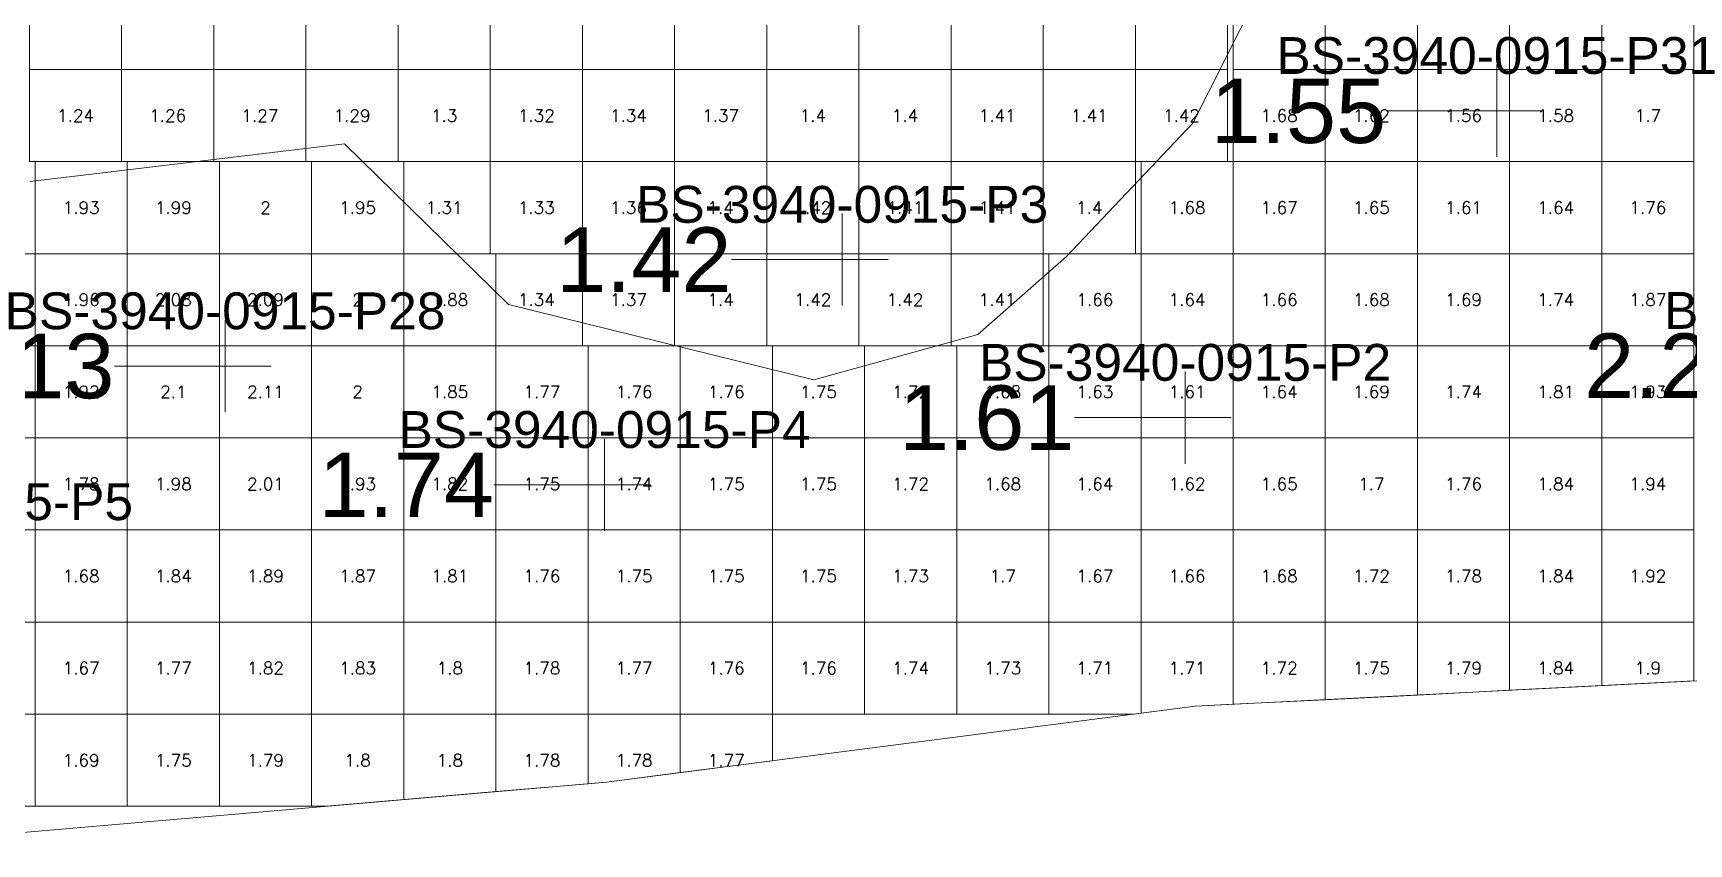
# Model space of a CAD drawing. Header units: inches. Extents: x 470001 to 470123, y 4349638 to 4349734.
# Drawn here: x 470048.66 to 470066.62, y 4349638.11 to 4349646.91 of the extents above; entities that cross this region are included whole.
import ezdxf
from ezdxf.enums import TextEntityAlignment as Align

# ---------------------------------------------------------------- set-up
doc = ezdxf.new("R2010")
doc.units = ezdxf.units.IN
doc.header["$MEASUREMENT"] = 0
for name, color, linetype, lineweight in [('点', 7, 'Continuous', 0), ('爆区方格网', 7, 'Continuous', 0), ('线条', 7, 'Continuous', 0), ('钻孔', 7, 'Continuous', 0)]:
    doc.layers.add(name, color=color, linetype=linetype, lineweight=lineweight)
doc.styles.add('3dmine_textStyle_1', font='txt.shx', dxfattribs={"height": 1, "bigfont": 'gbcbig.shx'})
doc.styles.add('3dmine_textStyle_2', font='arial.ttf', dxfattribs={"height": 1})

msp = doc.modelspace()

# ---------------------------------------------------------------- hatches: boundary and pattern name
at = {"layer": '钻孔', "linetype": 'Continuous', "lineweight": 0, "true_color": 0xff0000, "extrusion": (0, 1, 0)}
for points in [[(-470065.54, 3930.067), (-470064.54, 3930.067), (-470064.54, 3941.067), (-470065.54, 3941.067)], [(-470051.741, 3929.696), (-470050.741, 3929.696), (-470050.741, 3940.696), (-470051.741, 3940.696)], [(-470062.158, 3930.193), (-470061.158, 3930.193), (-470061.158, 3941.193), (-470062.158, 3941.193)], [(-470055.859, 3929.853), (-470054.859, 3929.853), (-470054.859, 3940.853), (-470055.859, 3940.853)]]:
    msp.add_hatch(color=1, dxfattribs=at).paths.add_polyline_path(points, flags=0)
at = {"layer": '钻孔', "linetype": 'Continuous', "lineweight": 0, "true_color": 0x0000ff, "extrusion": (0, 1, 0)}
msp.add_hatch(color=5, dxfattribs=at).paths.add_polyline_path([(-470058.437, 3929.918), (-470057.437, 3929.918), (-470057.437, 3940.918), (-470058.437, 3940.918)], flags=0)

# ---------------------------------------------------------------- linework, layer by layer
at = {"color": 7, "linetype": 'Continuous', "lineweight": 0}
for points, elevation in [([(470047.117, 4349638.106), (470054.879, 4349638.777), (470061.268, 4349639.601), (470068.933, 4349639.99), (470072.867, 4349640.331), (470073.547, 4349643.49), (470075.928, 4349647.622), (470077.249, 4349652.237), (470076.521, 4349660.129), (470076.183, 4349663.27), (470072.137, 4349662.937), (470066.788, 4349662.272), (470067.495, 4349658.791), (470066.204, 4349656.669), (470063.283, 4349656.008), (470060.964, 4349655.726), (470057.087, 4349654.869), (470055.414, 4349656.646), (470054.192, 4349658.942), (470053.816, 4349660.878), (470048.386, 4349659.836), (470049.125, 4349655.871)], 3935.364), ([(470045.45, 4349652.937), (470049.125, 4349655.871), (470052.312, 4349651.762), (470055.296, 4349650.011), (470059.268, 4349651.538), (470067.525, 4349652.661), (470068.988, 4349652.36), (470070.251, 4349650.304), (470069.526, 4349649.115), (470066.875, 4349647.997), (470062.274, 4349647.979), (470061.243, 4349645.934), (470059.872, 4349644.483), (470058.91, 4349643.639), (470057.131, 4349643.145), (470053.818, 4349643.965), (470052.039, 4349645.708), (470048.627, 4349645.298)], 3935.363), ([(470049.125, 4349655.871), (470050.741, 4349653.716), (470052.312, 4349651.762), (470055.296, 4349650.011), (470059.268, 4349651.538), (470062.645, 4349651.953), (470067.525, 4349652.661), (470068.988, 4349652.36), (470070.251, 4349650.304), (470069.526, 4349649.115), (470066.875, 4349647.997), (470062.274, 4349647.979), (470061.243, 4349645.934), (470059.872, 4349644.483), (470058.91, 4349643.639), (470057.131, 4349643.145), (470053.818, 4349643.965), (470052.039, 4349645.708), (470048.627, 4349645.298)], 3935.364)]:
    msp.add_lwpolyline(points, dxfattribs=dict(at, elevation=elevation))
at = {"layer": '点', "color": 138, "linetype": 'Continuous', "lineweight": 0, "true_color": 0x004c4c}
for points, elevation in [([(470064.54, 4349645.567), (470064.54, 4349646.567)], 3941.067), ([(470065.04, 4349646.067), (470064.04, 4349646.067)], 3941.067), ([(470057.437, 4349643.951), (470057.437, 4349644.951)], 3940.918), ([(470057.937, 4349644.451), (470056.937, 4349644.451)], 3940.918), ([(470050.741, 4349642.795), (470050.741, 4349643.795)], 3940.696), ([(470051.241, 4349643.295), (470050.241, 4349643.295)], 3940.696), ([(470061.158, 4349642.235), (470061.158, 4349643.235)], 3941.193), ([(470061.658, 4349642.735), (470060.658, 4349642.735)], 3941.193), ([(470054.859, 4349641.506), (470054.859, 4349642.506)], 3940.853), ([(470055.359, 4349642.006), (470054.359, 4349642.006)], 3940.853)]:
    msp.add_lwpolyline(points, dxfattribs=dict(at, elevation=elevation))
at = {"layer": '爆区方格网', "color": 5, "linetype": 'Continuous', "lineweight": 0, "true_color": 0x0000ff, "elevation": 3940.213}
for points in [[(470049.619, 4349646.515), (470048.619, 4349646.515), (470048.619, 4349647.515), (470049.619, 4349647.515), (470049.619, 4349646.515)], [(470050.619, 4349646.515), (470049.619, 4349646.515), (470049.619, 4349647.515), (470050.619, 4349647.515), (470050.619, 4349646.515)], [(470051.619, 4349646.515), (470050.619, 4349646.515), (470050.619, 4349647.515), (470051.619, 4349647.515), (470051.619, 4349646.515)], [(470052.619, 4349646.515), (470051.619, 4349646.515), (470051.619, 4349647.515), (470052.619, 4349647.515), (470052.619, 4349646.515)], [(470053.619, 4349646.515), (470052.619, 4349646.515), (470052.619, 4349647.515), (470053.619, 4349647.515), (470053.619, 4349646.515)], [(470054.619, 4349646.515), (470053.619, 4349646.515), (470053.619, 4349647.515), (470054.619, 4349647.515), (470054.619, 4349646.515)], [(470055.619, 4349646.515), (470054.619, 4349646.515), (470054.619, 4349647.515), (470055.619, 4349647.515), (470055.619, 4349646.515)], [(470056.619, 4349646.515), (470055.619, 4349646.515), (470055.619, 4349647.515), (470056.619, 4349647.515), (470056.619, 4349646.515)], [(470057.619, 4349646.515), (470056.619, 4349646.515), (470056.619, 4349647.515), (470057.619, 4349647.515), (470057.619, 4349646.515)], [(470058.619, 4349646.515), (470057.619, 4349646.515), (470057.619, 4349647.515), (470058.619, 4349647.515), (470058.619, 4349646.515)], [(470059.619, 4349646.515), (470058.619, 4349646.515), (470058.619, 4349647.515), (470059.619, 4349647.515), (470059.619, 4349646.515)], [(470060.619, 4349646.515), (470059.619, 4349646.515), (470059.619, 4349647.515), (470060.619, 4349647.515), (470060.619, 4349646.515)], [(470061.619, 4349646.515), (470060.619, 4349646.515), (470060.619, 4349647.515), (470061.619, 4349647.515), (470061.619, 4349646.515)], [(470049.619, 4349645.515), (470048.619, 4349645.515), (470048.619, 4349646.515), (470049.619, 4349646.515), (470049.619, 4349645.515)], [(470050.619, 4349645.515), (470049.619, 4349645.515), (470049.619, 4349646.515), (470050.619, 4349646.515), (470050.619, 4349645.515)], [(470051.619, 4349645.515), (470050.619, 4349645.515), (470050.619, 4349646.515), (470051.619, 4349646.515), (470051.619, 4349645.515)], [(470052.619, 4349645.515), (470051.619, 4349645.515), (470051.619, 4349646.515), (470052.619, 4349646.515), (470052.619, 4349645.515)], [(470053.619, 4349645.515), (470052.619, 4349645.515), (470052.619, 4349646.515), (470053.619, 4349646.515), (470053.619, 4349645.515)], [(470054.619, 4349645.515), (470053.619, 4349645.515), (470053.619, 4349646.515), (470054.619, 4349646.515), (470054.619, 4349645.515)], [(470055.619, 4349645.515), (470054.619, 4349645.515), (470054.619, 4349646.515), (470055.619, 4349646.515), (470055.619, 4349645.515)], [(470056.619, 4349645.515), (470055.619, 4349645.515), (470055.619, 4349646.515), (470056.619, 4349646.515), (470056.619, 4349645.515)], [(470057.619, 4349645.515), (470056.619, 4349645.515), (470056.619, 4349646.515), (470057.619, 4349646.515), (470057.619, 4349645.515)], [(470058.619, 4349645.515), (470057.619, 4349645.515), (470057.619, 4349646.515), (470058.619, 4349646.515), (470058.619, 4349645.515)], [(470059.619, 4349645.515), (470058.619, 4349645.515), (470058.619, 4349646.515), (470059.619, 4349646.515), (470059.619, 4349645.515)], [(470060.619, 4349645.515), (470059.619, 4349645.515), (470059.619, 4349646.515), (470060.619, 4349646.515), (470060.619, 4349645.515)], [(470061.619, 4349645.515), (470060.619, 4349645.515), (470060.619, 4349646.515), (470061.619, 4349646.515), (470061.619, 4349645.515)], [(470053.619, 4349644.515), (470052.68, 4349644.515), (470052.68, 4349645.515), (470053.619, 4349645.515), (470053.619, 4349644.515)], [(470054.619, 4349644.515), (470053.619, 4349644.515), (470053.619, 4349645.515), (470054.619, 4349645.515), (470054.619, 4349644.515)], [(470055.619, 4349644.515), (470054.619, 4349644.515), (470054.619, 4349645.515), (470055.619, 4349645.515), (470055.619, 4349644.515)], [(470056.619, 4349644.515), (470055.619, 4349644.515), (470055.619, 4349645.515), (470056.619, 4349645.515), (470056.619, 4349644.515)], [(470057.619, 4349644.515), (470056.619, 4349644.515), (470056.619, 4349645.515), (470057.619, 4349645.515), (470057.619, 4349644.515)], [(470058.619, 4349644.515), (470057.619, 4349644.515), (470057.619, 4349645.515), (470058.619, 4349645.515), (470058.619, 4349644.515)], [(470059.619, 4349644.515), (470058.619, 4349644.515), (470058.619, 4349645.515), (470059.619, 4349645.515), (470059.619, 4349644.515)], [(470060.619, 4349644.515), (470059.619, 4349644.515), (470059.619, 4349645.515), (470060.619, 4349645.515), (470060.619, 4349644.515)], [(470054.619, 4349643.515), (470053.68, 4349643.515), (470053.68, 4349644.515), (470054.619, 4349644.515), (470054.619, 4349643.515)], [(470055.619, 4349643.515), (470054.619, 4349643.515), (470054.619, 4349644.515), (470055.619, 4349644.515), (470055.619, 4349643.515)], [(470056.619, 4349643.515), (470055.619, 4349643.515), (470055.619, 4349644.515), (470056.619, 4349644.515), (470056.619, 4349643.515)], [(470057.619, 4349643.515), (470056.619, 4349643.515), (470056.619, 4349644.515), (470057.619, 4349644.515), (470057.619, 4349643.515)], [(470058.619, 4349643.515), (470057.619, 4349643.515), (470057.619, 4349644.515), (470058.619, 4349644.515), (470058.619, 4349643.515)], [(470059.619, 4349643.515), (470058.619, 4349643.515), (470058.619, 4349644.515), (470059.619, 4349644.515), (470059.619, 4349643.515)]]:
    msp.add_lwpolyline(points, dxfattribs=at)
at = {"layer": '爆区方格网', "color": 1, "linetype": 'Continuous', "lineweight": 0, "true_color": 0xff0000, "elevation": 3940.68}
for points in [[(470062.68, 4349646.515), (470061.68, 4349646.515), (470061.68, 4349647.515), (470062.68, 4349647.515), (470062.68, 4349646.515)], [(470063.68, 4349646.515), (470062.68, 4349646.515), (470062.68, 4349647.515), (470063.68, 4349647.515), (470063.68, 4349646.515)], [(470064.68, 4349646.515), (470063.68, 4349646.515), (470063.68, 4349647.515), (470064.68, 4349647.515), (470064.68, 4349646.515)], [(470065.68, 4349646.515), (470064.68, 4349646.515), (470064.68, 4349647.515), (470065.68, 4349647.515), (470065.68, 4349646.515)], [(470066.68, 4349646.515), (470065.68, 4349646.515), (470065.68, 4349647.515), (470066.68, 4349647.515), (470066.68, 4349646.515)], [(470062.68, 4349645.515), (470061.68, 4349645.515), (470061.68, 4349646.515), (470062.68, 4349646.515), (470062.68, 4349645.515)], [(470063.68, 4349645.515), (470062.68, 4349645.515), (470062.68, 4349646.515), (470063.68, 4349646.515), (470063.68, 4349645.515)], [(470064.68, 4349645.515), (470063.68, 4349645.515), (470063.68, 4349646.515), (470064.68, 4349646.515), (470064.68, 4349645.515)], [(470065.68, 4349645.515), (470064.68, 4349645.515), (470064.68, 4349646.515), (470065.68, 4349646.515), (470065.68, 4349645.515)], [(470066.68, 4349645.515), (470065.68, 4349645.515), (470065.68, 4349646.515), (470066.68, 4349646.515), (470066.68, 4349645.515)], [(470049.68, 4349644.515), (470048.68, 4349644.515), (470048.68, 4349645.515), (470049.68, 4349645.515), (470049.68, 4349644.515)], [(470050.68, 4349644.515), (470049.68, 4349644.515), (470049.68, 4349645.515), (470050.68, 4349645.515), (470050.68, 4349644.515)], [(470051.68, 4349644.515), (470050.68, 4349644.515), (470050.68, 4349645.515), (470051.68, 4349645.515), (470051.68, 4349644.515)], [(470052.68, 4349644.515), (470051.68, 4349644.515), (470051.68, 4349645.515), (470052.68, 4349645.515), (470052.68, 4349644.515)], [(470061.68, 4349644.515), (470060.68, 4349644.515), (470060.68, 4349645.515), (470061.68, 4349645.515), (470061.68, 4349644.515)], [(470062.68, 4349644.515), (470061.68, 4349644.515), (470061.68, 4349645.515), (470062.68, 4349645.515), (470062.68, 4349644.515)], [(470063.68, 4349644.515), (470062.68, 4349644.515), (470062.68, 4349645.515), (470063.68, 4349645.515), (470063.68, 4349644.515)], [(470064.68, 4349644.515), (470063.68, 4349644.515), (470063.68, 4349645.515), (470064.68, 4349645.515), (470064.68, 4349644.515)], [(470065.68, 4349644.515), (470064.68, 4349644.515), (470064.68, 4349645.515), (470065.68, 4349645.515), (470065.68, 4349644.515)], [(470066.68, 4349644.515), (470065.68, 4349644.515), (470065.68, 4349645.515), (470066.68, 4349645.515), (470066.68, 4349644.515)], [(470048.68, 4349643.515), (470047.68, 4349643.515), (470047.68, 4349644.515), (470048.68, 4349644.515), (470048.68, 4349643.515)], [(470049.68, 4349643.515), (470048.68, 4349643.515), (470048.68, 4349644.515), (470049.68, 4349644.515), (470049.68, 4349643.515)], [(470050.68, 4349643.515), (470049.68, 4349643.515), (470049.68, 4349644.515), (470050.68, 4349644.515), (470050.68, 4349643.515)], [(470051.68, 4349643.515), (470050.68, 4349643.515), (470050.68, 4349644.515), (470051.68, 4349644.515), (470051.68, 4349643.515)], [(470052.68, 4349643.515), (470051.68, 4349643.515), (470051.68, 4349644.515), (470052.68, 4349644.515), (470052.68, 4349643.515)], [(470053.68, 4349643.515), (470052.68, 4349643.515), (470052.68, 4349644.515), (470053.68, 4349644.515), (470053.68, 4349643.515)], [(470060.68, 4349643.515), (470059.68, 4349643.515), (470059.68, 4349644.515), (470060.68, 4349644.515), (470060.68, 4349643.515)], [(470061.68, 4349643.515), (470060.68, 4349643.515), (470060.68, 4349644.515), (470061.68, 4349644.515), (470061.68, 4349643.515)], [(470062.68, 4349643.515), (470061.68, 4349643.515), (470061.68, 4349644.515), (470062.68, 4349644.515), (470062.68, 4349643.515)], [(470063.68, 4349643.515), (470062.68, 4349643.515), (470062.68, 4349644.515), (470063.68, 4349644.515), (470063.68, 4349643.515)], [(470064.68, 4349643.515), (470063.68, 4349643.515), (470063.68, 4349644.515), (470064.68, 4349644.515), (470064.68, 4349643.515)], [(470065.68, 4349643.515), (470064.68, 4349643.515), (470064.68, 4349644.515), (470065.68, 4349644.515), (470065.68, 4349643.515)], [(470066.68, 4349643.515), (470065.68, 4349643.515), (470065.68, 4349644.515), (470066.68, 4349644.515), (470066.68, 4349643.515)], [(470048.68, 4349642.515), (470047.68, 4349642.515), (470047.68, 4349643.515), (470048.68, 4349643.515), (470048.68, 4349642.515)], [(470049.68, 4349642.515), (470048.68, 4349642.515), (470048.68, 4349643.515), (470049.68, 4349643.515), (470049.68, 4349642.515)], [(470050.68, 4349642.515), (470049.68, 4349642.515), (470049.68, 4349643.515), (470050.68, 4349643.515), (470050.68, 4349642.515)], [(470051.68, 4349642.515), (470050.68, 4349642.515), (470050.68, 4349643.515), (470051.68, 4349643.515), (470051.68, 4349642.515)], [(470052.68, 4349642.515), (470051.68, 4349642.515), (470051.68, 4349643.515), (470052.68, 4349643.515), (470052.68, 4349642.515)], [(470053.68, 4349642.515), (470052.68, 4349642.515), (470052.68, 4349643.515), (470053.68, 4349643.515), (470053.68, 4349642.515)], [(470054.68, 4349642.515), (470053.68, 4349642.515), (470053.68, 4349643.515), (470054.68, 4349643.515), (470054.68, 4349642.515)], [(470055.68, 4349642.515), (470054.68, 4349642.515), (470054.68, 4349643.515), (470055.68, 4349643.515), (470055.68, 4349642.515)], [(470056.68, 4349642.515), (470055.68, 4349642.515), (470055.68, 4349643.515), (470056.68, 4349643.515), (470056.68, 4349642.515)], [(470057.68, 4349642.515), (470056.68, 4349642.515), (470056.68, 4349643.515), (470057.68, 4349643.515), (470057.68, 4349642.515)], [(470058.68, 4349642.515), (470057.68, 4349642.515), (470057.68, 4349643.515), (470058.68, 4349643.515), (470058.68, 4349642.515)], [(470059.68, 4349642.515), (470058.68, 4349642.515), (470058.68, 4349643.515), (470059.68, 4349643.515), (470059.68, 4349642.515)], [(470060.68, 4349642.515), (470059.68, 4349642.515), (470059.68, 4349643.515), (470060.68, 4349643.515), (470060.68, 4349642.515)], [(470061.68, 4349642.515), (470060.68, 4349642.515), (470060.68, 4349643.515), (470061.68, 4349643.515), (470061.68, 4349642.515)], [(470062.68, 4349642.515), (470061.68, 4349642.515), (470061.68, 4349643.515), (470062.68, 4349643.515), (470062.68, 4349642.515)], [(470063.68, 4349642.515), (470062.68, 4349642.515), (470062.68, 4349643.515), (470063.68, 4349643.515), (470063.68, 4349642.515)], [(470064.68, 4349642.515), (470063.68, 4349642.515), (470063.68, 4349643.515), (470064.68, 4349643.515), (470064.68, 4349642.515)], [(470065.68, 4349642.515), (470064.68, 4349642.515), (470064.68, 4349643.515), (470065.68, 4349643.515), (470065.68, 4349642.515)], [(470066.68, 4349642.515), (470065.68, 4349642.515), (470065.68, 4349643.515), (470066.68, 4349643.515), (470066.68, 4349642.515)], [(470048.68, 4349641.515), (470047.68, 4349641.515), (470047.68, 4349642.515), (470048.68, 4349642.515), (470048.68, 4349641.515)], [(470049.68, 4349641.515), (470048.68, 4349641.515), (470048.68, 4349642.515), (470049.68, 4349642.515), (470049.68, 4349641.515)], [(470050.68, 4349641.515), (470049.68, 4349641.515), (470049.68, 4349642.515), (470050.68, 4349642.515), (470050.68, 4349641.515)], [(470051.68, 4349641.515), (470050.68, 4349641.515), (470050.68, 4349642.515), (470051.68, 4349642.515), (470051.68, 4349641.515)], [(470052.68, 4349641.515), (470051.68, 4349641.515), (470051.68, 4349642.515), (470052.68, 4349642.515), (470052.68, 4349641.515)], [(470053.68, 4349641.515), (470052.68, 4349641.515), (470052.68, 4349642.515), (470053.68, 4349642.515), (470053.68, 4349641.515)], [(470054.68, 4349641.515), (470053.68, 4349641.515), (470053.68, 4349642.515), (470054.68, 4349642.515), (470054.68, 4349641.515)], [(470055.68, 4349641.515), (470054.68, 4349641.515), (470054.68, 4349642.515), (470055.68, 4349642.515), (470055.68, 4349641.515)], [(470056.68, 4349641.515), (470055.68, 4349641.515), (470055.68, 4349642.515), (470056.68, 4349642.515), (470056.68, 4349641.515)], [(470057.68, 4349641.515), (470056.68, 4349641.515), (470056.68, 4349642.515), (470057.68, 4349642.515), (470057.68, 4349641.515)], [(470058.68, 4349641.515), (470057.68, 4349641.515), (470057.68, 4349642.515), (470058.68, 4349642.515), (470058.68, 4349641.515)], [(470059.68, 4349641.515), (470058.68, 4349641.515), (470058.68, 4349642.515), (470059.68, 4349642.515), (470059.68, 4349641.515)], [(470060.68, 4349641.515), (470059.68, 4349641.515), (470059.68, 4349642.515), (470060.68, 4349642.515), (470060.68, 4349641.515)], [(470061.68, 4349641.515), (470060.68, 4349641.515), (470060.68, 4349642.515), (470061.68, 4349642.515), (470061.68, 4349641.515)], [(470062.68, 4349641.515), (470061.68, 4349641.515), (470061.68, 4349642.515), (470062.68, 4349642.515), (470062.68, 4349641.515)], [(470063.68, 4349641.515), (470062.68, 4349641.515), (470062.68, 4349642.515), (470063.68, 4349642.515), (470063.68, 4349641.515)], [(470064.68, 4349641.515), (470063.68, 4349641.515), (470063.68, 4349642.515), (470064.68, 4349642.515), (470064.68, 4349641.515)], [(470065.68, 4349641.515), (470064.68, 4349641.515), (470064.68, 4349642.515), (470065.68, 4349642.515), (470065.68, 4349641.515)], [(470066.68, 4349641.515), (470065.68, 4349641.515), (470065.68, 4349642.515), (470066.68, 4349642.515), (470066.68, 4349641.515)], [(470048.68, 4349640.515), (470047.68, 4349640.515), (470047.68, 4349641.515), (470048.68, 4349641.515), (470048.68, 4349640.515)], [(470049.68, 4349640.515), (470048.68, 4349640.515), (470048.68, 4349641.515), (470049.68, 4349641.515), (470049.68, 4349640.515)], [(470050.68, 4349640.515), (470049.68, 4349640.515), (470049.68, 4349641.515), (470050.68, 4349641.515), (470050.68, 4349640.515)], [(470051.68, 4349640.515), (470050.68, 4349640.515), (470050.68, 4349641.515), (470051.68, 4349641.515), (470051.68, 4349640.515)], [(470052.68, 4349640.515), (470051.68, 4349640.515), (470051.68, 4349641.515), (470052.68, 4349641.515), (470052.68, 4349640.515)], [(470053.68, 4349640.515), (470052.68, 4349640.515), (470052.68, 4349641.515), (470053.68, 4349641.515), (470053.68, 4349640.515)], [(470054.68, 4349640.515), (470053.68, 4349640.515), (470053.68, 4349641.515), (470054.68, 4349641.515), (470054.68, 4349640.515)], [(470055.68, 4349640.515), (470054.68, 4349640.515), (470054.68, 4349641.515), (470055.68, 4349641.515), (470055.68, 4349640.515)], [(470056.68, 4349640.515), (470055.68, 4349640.515), (470055.68, 4349641.515), (470056.68, 4349641.515), (470056.68, 4349640.515)], [(470057.68, 4349640.515), (470056.68, 4349640.515), (470056.68, 4349641.515), (470057.68, 4349641.515), (470057.68, 4349640.515)], [(470058.68, 4349640.515), (470057.68, 4349640.515), (470057.68, 4349641.515), (470058.68, 4349641.515), (470058.68, 4349640.515)], [(470059.68, 4349640.515), (470058.68, 4349640.515), (470058.68, 4349641.515), (470059.68, 4349641.515), (470059.68, 4349640.515)], [(470060.68, 4349640.515), (470059.68, 4349640.515), (470059.68, 4349641.515), (470060.68, 4349641.515), (470060.68, 4349640.515)], [(470061.68, 4349640.515), (470060.68, 4349640.515), (470060.68, 4349641.515), (470061.68, 4349641.515), (470061.68, 4349640.515)], [(470062.68, 4349640.515), (470061.68, 4349640.515), (470061.68, 4349641.515), (470062.68, 4349641.515), (470062.68, 4349640.515)], [(470063.68, 4349640.515), (470062.68, 4349640.515), (470062.68, 4349641.515), (470063.68, 4349641.515), (470063.68, 4349640.515)], [(470064.68, 4349640.515), (470063.68, 4349640.515), (470063.68, 4349641.515), (470064.68, 4349641.515), (470064.68, 4349640.515)], [(470065.68, 4349640.515), (470064.68, 4349640.515), (470064.68, 4349641.515), (470065.68, 4349641.515), (470065.68, 4349640.515)], [(470066.68, 4349640.515), (470065.68, 4349640.515), (470065.68, 4349641.515), (470066.68, 4349641.515), (470066.68, 4349640.515)], [(470048.68, 4349639.515), (470047.68, 4349639.515), (470047.68, 4349640.515), (470048.68, 4349640.515), (470048.68, 4349639.515)], [(470049.68, 4349639.515), (470048.68, 4349639.515), (470048.68, 4349640.515), (470049.68, 4349640.515), (470049.68, 4349639.515)], [(470050.68, 4349639.515), (470049.68, 4349639.515), (470049.68, 4349640.515), (470050.68, 4349640.515), (470050.68, 4349639.515)], [(470051.68, 4349639.515), (470050.68, 4349639.515), (470050.68, 4349640.515), (470051.68, 4349640.515), (470051.68, 4349639.515)], [(470052.68, 4349639.515), (470051.68, 4349639.515), (470051.68, 4349640.515), (470052.68, 4349640.515), (470052.68, 4349639.515)], [(470053.68, 4349639.515), (470052.68, 4349639.515), (470052.68, 4349640.515), (470053.68, 4349640.515), (470053.68, 4349639.515)], [(470054.68, 4349639.515), (470053.68, 4349639.515), (470053.68, 4349640.515), (470054.68, 4349640.515), (470054.68, 4349639.515)], [(470055.68, 4349639.515), (470054.68, 4349639.515), (470054.68, 4349640.515), (470055.68, 4349640.515), (470055.68, 4349639.515)], [(470056.68, 4349639.515), (470055.68, 4349639.515), (470055.68, 4349640.515), (470056.68, 4349640.515), (470056.68, 4349639.515)], [(470057.68, 4349639.515), (470056.68, 4349639.515), (470056.68, 4349640.515), (470057.68, 4349640.515), (470057.68, 4349639.515)], [(470058.68, 4349639.515), (470057.68, 4349639.515), (470057.68, 4349640.515), (470058.68, 4349640.515), (470058.68, 4349639.515)], [(470059.68, 4349639.515), (470058.68, 4349639.515), (470058.68, 4349640.515), (470059.68, 4349640.515), (470059.68, 4349639.515)], [(470060.68, 4349639.525), (470060.601, 4349639.515), (470059.68, 4349639.515), (470059.68, 4349640.515), (470060.68, 4349640.515), (470060.68, 4349639.525)], [(470061.68, 4349639.622), (470061.268, 4349639.601), (470060.68, 4349639.525), (470060.68, 4349640.515), (470061.68, 4349640.515), (470061.68, 4349639.622)], [(470062.68, 4349639.672), (470061.68, 4349639.622), (470061.68, 4349640.515), (470062.68, 4349640.515), (470062.68, 4349639.672)], [(470063.68, 4349639.723), (470062.68, 4349639.672), (470062.68, 4349640.515), (470063.68, 4349640.515), (470063.68, 4349639.723)], [(470064.68, 4349639.774), (470063.68, 4349639.723), (470063.68, 4349640.515), (470064.68, 4349640.515), (470064.68, 4349639.774)], [(470065.68, 4349639.825), (470064.68, 4349639.774), (470064.68, 4349640.515), (470065.68, 4349640.515), (470065.68, 4349639.825)], [(470066.68, 4349639.876), (470065.68, 4349639.825), (470065.68, 4349640.515), (470066.68, 4349640.515), (470066.68, 4349639.876)], [(470048.68, 4349638.515), (470047.68, 4349638.515), (470047.68, 4349639.515), (470048.68, 4349639.515), (470048.68, 4349638.515)], [(470049.68, 4349638.515), (470048.68, 4349638.515), (470048.68, 4349639.515), (470049.68, 4349639.515), (470049.68, 4349638.515)], [(470050.68, 4349638.515), (470049.68, 4349638.515), (470049.68, 4349639.515), (470050.68, 4349639.515), (470050.68, 4349638.515)], [(470051.68, 4349638.515), (470050.68, 4349638.515), (470050.68, 4349639.515), (470051.68, 4349639.515), (470051.68, 4349638.515)], [(470052.68, 4349638.587), (470051.84, 4349638.515), (470051.68, 4349638.515), (470051.68, 4349639.515), (470052.68, 4349639.515), (470052.68, 4349638.587)], [(470053.68, 4349638.674), (470052.68, 4349638.587), (470052.68, 4349639.515), (470053.68, 4349639.515), (470053.68, 4349638.674)], [(470054.68, 4349638.76), (470053.68, 4349638.674), (470053.68, 4349639.515), (470054.68, 4349639.515), (470054.68, 4349638.76)], [(470055.68, 4349638.881), (470054.879, 4349638.777), (470054.68, 4349638.76), (470054.68, 4349639.515), (470055.68, 4349639.515), (470055.68, 4349638.881)], [(470056.68, 4349639.009), (470055.68, 4349638.881), (470055.68, 4349639.515), (470056.68, 4349639.515), (470056.68, 4349639.009)]]:
    msp.add_lwpolyline(points, dxfattribs=at)
at = {"layer": '线条', "color": 138, "linetype": 'Continuous', "lineweight": 0, "true_color": 0x004c4c}
for points, elevation in [([(470064.54, 4349646.067), (470064.54, 4349646.067), (470064.54, 4349646.067)], 3941.067), ([(470057.437, 4349644.451), (470057.437, 4349644.451), (470057.437, 4349644.451)], 3940.918), ([(470050.741, 4349643.295), (470050.741, 4349643.295), (470050.741, 4349643.295)], 3940.696), ([(470061.158, 4349642.735), (470061.158, 4349642.735), (470061.158, 4349642.735)], 3941.193), ([(470054.859, 4349642.006), (470054.859, 4349642.006), (470054.859, 4349642.006)], 3940.853)]:
    msp.add_lwpolyline(points, dxfattribs=dict(at, elevation=elevation))
at = {"layer": '钻孔', "color": 1, "linetype": 'Continuous', "lineweight": 0, "true_color": 0xff0000}
for points, elevation in [([(470064.54, 4349646.067), (470063.34, 4349646.067)], 3941.067), ([(470064.54, 4349646.067), (470063.34, 4349646.067)], 3930.067), ([(470050.741, 4349643.295), (470049.541, 4349643.295)], 3940.696), ([(470050.741, 4349643.295), (470049.541, 4349643.295)], 3929.696), ([(470061.158, 4349642.735), (470059.958, 4349642.735)], 3941.193), ([(470061.158, 4349642.735), (470059.958, 4349642.735)], 3930.193), ([(470054.859, 4349642.006), (470053.659, 4349642.006)], 3940.853), ([(470054.859, 4349642.006), (470053.659, 4349642.006)], 3929.853)]:
    msp.add_lwpolyline(points, dxfattribs=dict(at, elevation=elevation))
at = {"layer": '钻孔', "color": 5, "linetype": 'Continuous', "lineweight": 0, "true_color": 0x0000ff}
for elevation in [3940.918, 3929.918]:
    msp.add_lwpolyline([(470057.437, 4349644.451), (470056.237, 4349644.451)], dxfattribs=dict(at, elevation=elevation))

# ---------------------------------------------------------------- texts
at = {"color": 5, "linetype": 'Continuous', "lineweight": 0, "true_color": 0x0000ff, "style": '3dmine_textStyle_1'}
for s, p in [('1.24', (470049.119, 4349646.015, 3940.213)), ('1.26', (470050.119, 4349646.015, 3940.213)), ('1.27', (470051.119, 4349646.015, 3940.213)), ('1.29', (470052.119, 4349646.015, 3940.213)), ('1.3', (470053.119, 4349646.015, 3940.213)), ('1.32', (470054.119, 4349646.015, 3940.213)), ('1.34', (470055.119, 4349646.015, 3940.213)), ('1.37', (470056.119, 4349646.015, 3940.213)), ('1.4', (470057.119, 4349646.015, 3940.213)), ('1.4', (470058.119, 4349646.015, 3940.213)), ('1.41', (470059.119, 4349646.015, 3940.213)), ('1.41', (470060.119, 4349646.015, 3940.213)), ('1.42', (470061.119, 4349646.015, 3940.213)), ('1.31', (470053.119, 4349645.015, 3940.213)), ('1.33', (470054.119, 4349645.015, 3940.213)), ('1.36', (470055.119, 4349645.015, 3940.213)), ('1.4', (470056.119, 4349645.015, 3940.213)), ('1.42', (470057.119, 4349645.015, 3940.213)), ('1.41', (470058.119, 4349645.015, 3940.213)), ('1.41', (470059.119, 4349645.015, 3940.213)), ('1.4', (470060.119, 4349645.015, 3940.213)), ('1.34', (470054.119, 4349644.015, 3940.213)), ('1.37', (470055.119, 4349644.015, 3940.213)), ('1.4', (470056.119, 4349644.015, 3940.213)), ('1.42', (470057.119, 4349644.015, 3940.213)), ('1.42', (470058.119, 4349644.015, 3940.213)), ('1.41', (470059.119, 4349644.015, 3940.213))]:
    msp.add_text(s, height=0.1333, dxfattribs=at).set_placement(p, align=Align.MIDDLE_CENTER)
at = {"color": 1, "linetype": 'Continuous', "lineweight": 0, "true_color": 0xff0000, "style": '3dmine_textStyle_1'}
for s, height, p in [('1.68', 0.1333, (470062.18, 4349646.015, 3940.68)), ('1.62', 0.1333, (470063.18, 4349646.015, 3940.68)), ('1.56', 0.1333, (470064.18, 4349646.015, 3940.68)), ('1.58', 0.1333, (470065.18, 4349646.015, 3940.68)), ('1.7', 0.1333, (470066.18, 4349646.015, 3940.68)), ('1.93', 0.1333, (470049.18, 4349645.015, 3940.68)), ('1.99', 0.1333, (470050.18, 4349645.015, 3940.68)), ('2', 0.133, (470051.18, 4349645.015, 3940.68)), ('1.95', 0.1333, (470052.18, 4349645.015, 3940.68)), ('1.68', 0.1333, (470061.18, 4349645.015, 3940.68)), ('1.67', 0.1333, (470062.18, 4349645.015, 3940.68)), ('1.65', 0.1333, (470063.18, 4349645.015, 3940.68)), ('1.61', 0.1333, (470064.18, 4349645.015, 3940.68)), ('1.64', 0.1333, (470065.18, 4349645.015, 3940.68)), ('1.76', 0.1333, (470066.18, 4349645.015, 3940.68)), ('1.96', 0.1333, (470049.18, 4349644.015, 3940.68)), ('2.08', 0.1333, (470050.18, 4349644.015, 3940.68)), ('2.09', 0.1333, (470051.18, 4349644.015, 3940.68)), ('2', 0.133, (470052.18, 4349644.015, 3940.68)), ('1.88', 0.1333, (470053.18, 4349644.015, 3940.68)), ('1.66', 0.1333, (470060.18, 4349644.015, 3940.68)), ('1.64', 0.1333, (470061.18, 4349644.015, 3940.68)), ('1.66', 0.1333, (470062.18, 4349644.015, 3940.68)), ('1.68', 0.1333, (470063.18, 4349644.015, 3940.68)), ('1.69', 0.1333, (470064.18, 4349644.015, 3940.68)), ('1.74', 0.1333, (470065.18, 4349644.015, 3940.68)), ('1.87', 0.1333, (470066.18, 4349644.015, 3940.68)), ('1.92', 0.1333, (470049.18, 4349643.015, 3940.68)), ('2.1', 0.1333, (470050.18, 4349643.015, 3940.68)), ('2.11', 0.1333, (470051.18, 4349643.015, 3940.68)), ('2', 0.133, (470052.18, 4349643.015, 3940.68)), ('1.85', 0.1333, (470053.18, 4349643.015, 3940.68)), ('1.77', 0.1333, (470054.18, 4349643.015, 3940.68)), ('1.76', 0.1333, (470055.18, 4349643.015, 3940.68)), ('1.76', 0.1333, (470056.18, 4349643.015, 3940.68)), ('1.75', 0.1333, (470057.18, 4349643.015, 3940.68)), ('1.72', 0.1333, (470058.18, 4349643.015, 3940.68)), ('1.68', 0.1333, (470059.18, 4349643.015, 3940.68)), ('1.63', 0.1333, (470060.18, 4349643.015, 3940.68)), ('1.61', 0.1333, (470061.18, 4349643.015, 3940.68)), ('1.64', 0.1333, (470062.18, 4349643.015, 3940.68)), ('1.69', 0.1333, (470063.18, 4349643.015, 3940.68)), ('1.74', 0.1333, (470064.18, 4349643.015, 3940.68)), ('1.81', 0.1333, (470065.18, 4349643.015, 3940.68)), ('1.93', 0.1333, (470066.18, 4349643.015, 3940.68)), ('1.78', 0.1333, (470049.18, 4349642.015, 3940.68)), ('1.98', 0.1333, (470050.18, 4349642.015, 3940.68)), ('2.01', 0.1333, (470051.18, 4349642.015, 3940.68)), ('1.93', 0.1333, (470052.18, 4349642.015, 3940.68)), ('1.82', 0.1333, (470053.18, 4349642.015, 3940.68)), ('1.75', 0.1333, (470054.18, 4349642.015, 3940.68)), ('1.74', 0.1333, (470055.18, 4349642.015, 3940.68)), ('1.75', 0.1333, (470056.18, 4349642.015, 3940.68)), ('1.75', 0.1333, (470057.18, 4349642.015, 3940.68)), ('1.72', 0.1333, (470058.18, 4349642.015, 3940.68)), ('1.68', 0.1333, (470059.18, 4349642.015, 3940.68)), ('1.64', 0.1333, (470060.18, 4349642.015, 3940.68)), ('1.62', 0.1333, (470061.18, 4349642.015, 3940.68)), ('1.65', 0.1333, (470062.18, 4349642.015, 3940.68)), ('1.7', 0.1333, (470063.18, 4349642.015, 3940.68)), ('1.76', 0.1333, (470064.18, 4349642.015, 3940.68)), ('1.84', 0.1333, (470065.18, 4349642.015, 3940.68)), ('1.94', 0.1333, (470066.18, 4349642.015, 3940.68)), ('1.68', 0.1333, (470049.18, 4349641.015, 3940.68)), ('1.84', 0.1333, (470050.18, 4349641.015, 3940.68)), ('1.89', 0.1333, (470051.18, 4349641.015, 3940.68)), ('1.87', 0.1333, (470052.18, 4349641.015, 3940.68)), ('1.81', 0.1333, (470053.18, 4349641.015, 3940.68)), ('1.76', 0.1333, (470054.18, 4349641.015, 3940.68)), ('1.75', 0.1333, (470055.18, 4349641.015, 3940.68)), ('1.75', 0.1333, (470056.18, 4349641.015, 3940.68)), ('1.75', 0.1333, (470057.18, 4349641.015, 3940.68)), ('1.73', 0.1333, (470058.18, 4349641.015, 3940.68)), ('1.7', 0.1333, (470059.18, 4349641.015, 3940.68)), ('1.67', 0.1333, (470060.18, 4349641.015, 3940.68)), ('1.66', 0.1333, (470061.18, 4349641.015, 3940.68)), ('1.68', 0.1333, (470062.18, 4349641.015, 3940.68)), ('1.72', 0.1333, (470063.18, 4349641.015, 3940.68)), ('1.78', 0.1333, (470064.18, 4349641.015, 3940.68)), ('1.84', 0.1333, (470065.18, 4349641.015, 3940.68)), ('1.92', 0.1333, (470066.18, 4349641.015, 3940.68)), ('1.67', 0.1333, (470049.18, 4349640.015, 3940.68)), ('1.77', 0.1333, (470050.18, 4349640.015, 3940.68)), ('1.82', 0.1333, (470051.18, 4349640.015, 3940.68)), ('1.83', 0.1333, (470052.18, 4349640.015, 3940.68)), ('1.8', 0.1333, (470053.18, 4349640.015, 3940.68)), ('1.78', 0.1333, (470054.18, 4349640.015, 3940.68)), ('1.77', 0.1333, (470055.18, 4349640.015, 3940.68)), ('1.76', 0.1333, (470056.18, 4349640.015, 3940.68)), ('1.76', 0.1333, (470057.18, 4349640.015, 3940.68)), ('1.74', 0.1333, (470058.18, 4349640.015, 3940.68)), ('1.73', 0.1333, (470059.18, 4349640.015, 3940.68)), ('1.71', 0.1333, (470060.18, 4349640.015, 3940.68)), ('1.71', 0.1333, (470061.18, 4349640.015, 3940.68)), ('1.72', 0.1333, (470062.18, 4349640.015, 3940.68)), ('1.75', 0.1333, (470063.18, 4349640.015, 3940.68)), ('1.79', 0.1333, (470064.18, 4349640.015, 3940.68)), ('1.84', 0.1333, (470065.18, 4349640.015, 3940.68)), ('1.9', 0.1333, (470066.18, 4349640.015, 3940.68)), ('1.69', 0.1333, (470049.18, 4349639.015, 3940.68)), ('1.75', 0.1333, (470050.18, 4349639.015, 3940.68)), ('1.79', 0.1333, (470051.18, 4349639.015, 3940.68)), ('1.8', 0.1333, (470052.18, 4349639.015, 3940.68)), ('1.8', 0.1333, (470053.18, 4349639.015, 3940.68)), ('1.78', 0.1333, (470054.18, 4349639.015, 3940.68)), ('1.78', 0.1333, (470055.18, 4349639.015, 3940.68)), ('1.77', 0.1333, (470056.18, 4349639.015, 3940.68))]:
    msp.add_text(s, height=height, dxfattribs=at).set_placement(p, align=Align.MIDDLE_CENTER)
at = {"layer": '钻孔', "color": 138, "linetype": 'Continuous', "lineweight": 0, "true_color": 0x004c4c, "style": '3dmine_textStyle_2'}
for s, p in [('BS-3940-0915-P31', (470064.54, 4349646.467, 3941.067)), ('BS-3940-0915-P3', (470057.437, 4349644.851, 3940.918)), ('BS-3940-0915-P28', (470050.741, 4349643.695, 3940.696)), ('BS-3940-0915-P1', (470068.592, 4349643.699, 3941.101)), ('BS-3940-0915-P2', (470061.158, 4349643.135, 3941.193)), ('BS-3940-0915-P4', (470054.859, 4349642.406, 3940.853)), ('BS-3940-0915-P5', (470047.507, 4349641.622, 3940.68))]:
    msp.add_text(s, height=0.4, dxfattribs=at).set_placement(p, align=Align.CENTER)
at = {"layer": '钻孔', "color": 1, "linetype": 'Continuous', "lineweight": 0, "true_color": 0xff0000, "style": '3dmine_textStyle_2'}
for s, p in [('1.55', (470063.34, 4349646.067, 3935.567)), ('2.13', (470049.541, 4349643.295, 3935.196)), ('2.23', (470067.392, 4349643.299, 3935.601)), ('1.61', (470059.958, 4349642.735, 3935.693)), ('1.74', (470053.659, 4349642.006, 3935.353))]:
    msp.add_text(s, height=0.7, dxfattribs=at).set_placement(p, align=Align.MIDDLE_RIGHT)
at = {"layer": '钻孔', "color": 5, "linetype": 'Continuous', "lineweight": 0, "true_color": 0x0000ff, "style": '3dmine_textStyle_2'}
msp.add_text('1.42', height=0.7, dxfattribs=at).set_placement((470056.237, 4349644.451, 3935.418), align=Align.MIDDLE_RIGHT)

doc.saveas('drawing.dxf')
